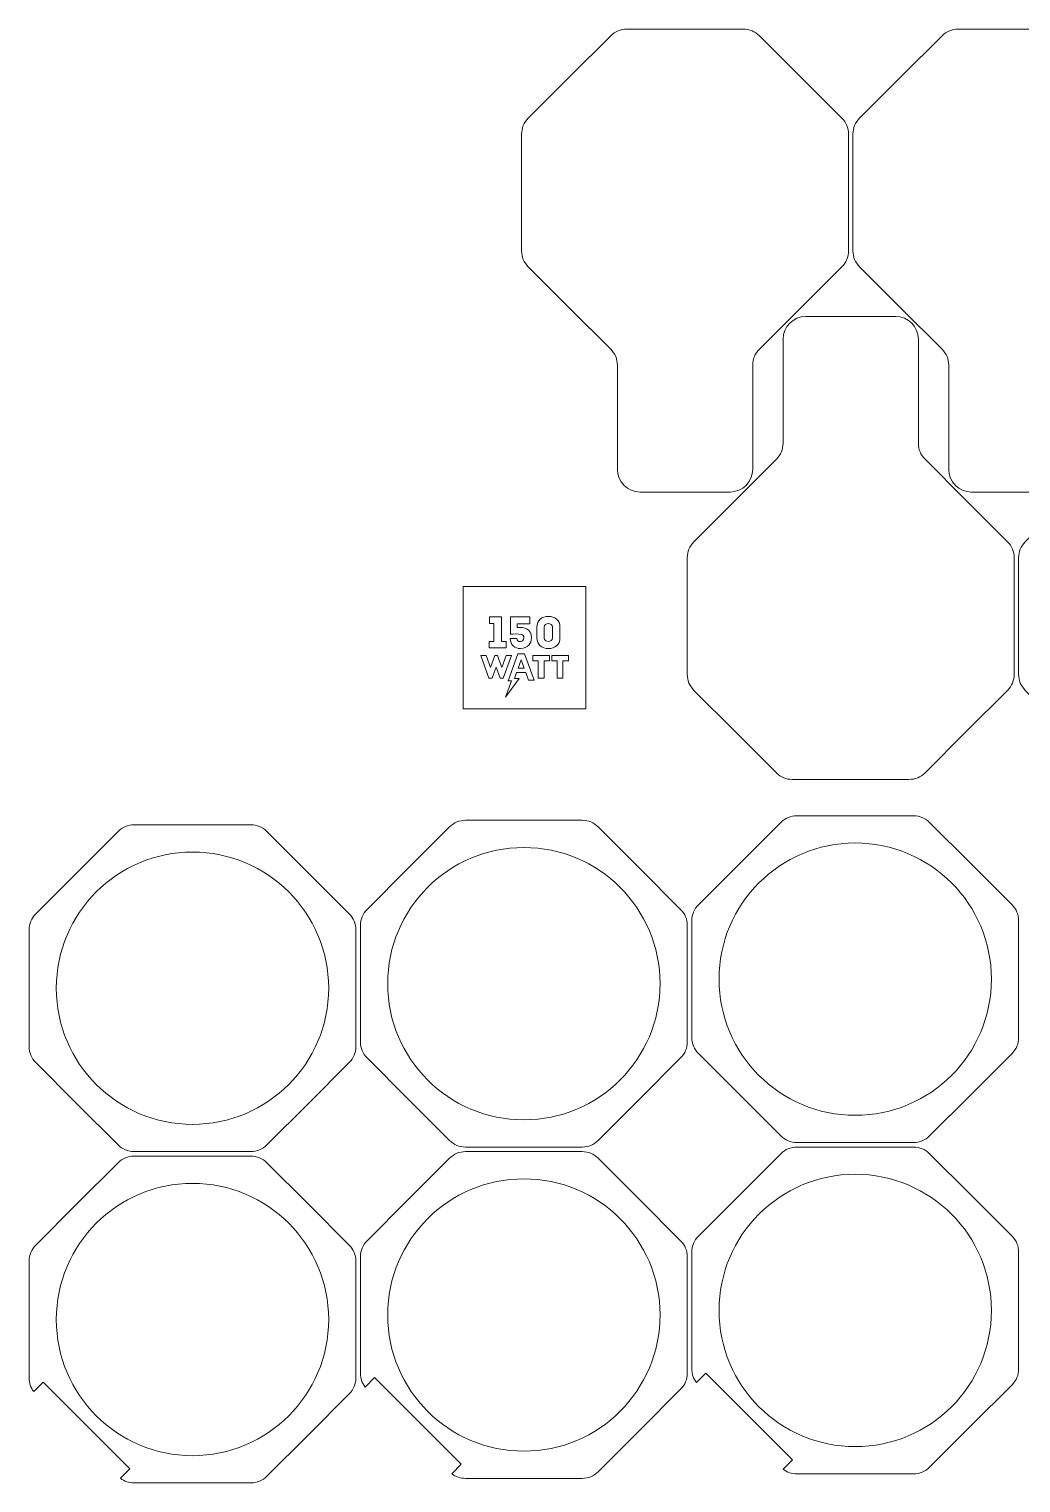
# Model space of a CAD drawing. Header units: centimetres. Extents: x -35.1 to 37.8, y 61.5 to 93.7.
# Drawn here: x -35.08 to -13.23, y 61.52 to 93.55 of the extents above; entities that cross this region are included whole.
import ezdxf

# ---------------------------------------------------------------- set-up
doc = ezdxf.new("R2010")
doc.units = ezdxf.units.CM
doc.header["$MEASUREMENT"] = 0
doc.layers.add('Layer 1', color=7, linetype='Continuous')

msp = doc.modelspace()

# ---------------------------------------------------------------- linework, layer by layer
at = {"layer": 'Layer 1', "lineweight": 9}
for points, knots in [([(-19.13649, 86.14646), (-19.13649, 86.14646), (-19.13649, 83.85357), (-19.13649, 83.85357), (-19.13649, 83.85357), (-19.13649, 83.57818), (-19.3611, 83.35357), (-19.63649, 83.35357), (-19.63649, 83.35357), (-19.63649, 83.35357), (-21.61883, 83.35357), (-21.61883, 83.35357), (-21.61883, 83.35357), (-21.89422, 83.35357), (-22.11883, 83.57818), (-22.11883, 83.85357), (-22.11883, 83.85357), (-22.11883, 83.85357), (-22.11883, 86.14646), (-22.11883, 86.14646), (-22.11883, 86.14646), (-22.11883, 86.28416), (-22.16791, 86.40265), (-22.26527, 86.50002), (-22.26527, 86.50002), (-22.26527, 86.50002), (-23.17324, 87.40799), (-23.17324, 87.40799), (-23.17324, 87.40799), (-23.17324, 87.40799), (-24.08121, 88.31595), (-24.08121, 88.31595), (-24.08121, 88.31595), (-24.17858, 88.41332), (-24.22766, 88.53181), (-24.22766, 88.66951), (-24.22766, 88.66951), (-24.22766, 88.66951), (-24.22766, 89.95357), (-24.22766, 89.95357), (-24.22766, 89.95357), (-24.22766, 89.95357), (-24.22766, 91.23763), (-24.22766, 91.23763), (-24.22766, 91.23763), (-24.22766, 91.37533), (-24.17858, 91.49382), (-24.08121, 91.59119), (-24.08121, 91.59119), (-24.08121, 91.59119), (-23.17324, 92.49915), (-23.17324, 92.49915), (-23.17324, 92.49915), (-23.17324, 92.49915), (-22.26528, 93.40712), (-22.26528, 93.40712), (-22.26528, 93.40712), (-22.16791, 93.50449), (-22.04942, 93.55357), (-21.91172, 93.55357), (-21.91172, 93.55357), (-21.91172, 93.55357), (-20.62766, 93.55357), (-20.62766, 93.55357), (-20.62766, 93.55357), (-20.62766, 93.55357), (-19.3436, 93.55357), (-19.3436, 93.55357), (-19.3436, 93.55357), (-19.2059, 93.55357), (-19.08741, 93.50449), (-18.99004, 93.40712), (-18.99004, 93.40712), (-18.99004, 93.40712), (-18.08208, 92.49915), (-18.08208, 92.49915), (-18.08208, 92.49915), (-18.08208, 92.49915), (-17.17411, 91.59119), (-17.17411, 91.59119), (-17.17411, 91.59119), (-17.07674, 91.49382), (-17.02766, 91.37533), (-17.02766, 91.23763), (-17.02766, 91.23763), (-17.02766, 91.23763), (-17.02766, 89.95357), (-17.02766, 89.95357), (-17.02766, 89.95357), (-17.02766, 89.95357), (-17.02766, 88.66951), (-17.02766, 88.66951), (-17.02766, 88.66951), (-17.02766, 88.53181), (-17.07674, 88.41332), (-17.17411, 88.31595), (-17.17411, 88.31595), (-17.17411, 88.31595), (-18.08208, 87.40799), (-18.08208, 87.40799), (-18.08208, 87.40799), (-18.08208, 87.40799), (-18.99005, 86.50002), (-18.99005, 86.50002), (-18.99005, 86.50002), (-19.08742, 86.40265), (-19.13649, 86.28416), (-19.13649, 86.14646)], [0, 0, 0, 0, 0.03571429, 0.03571429, 0.03571429, 0.03571429, 0.07142857, 0.07142857, 0.07142857, 0.07142857, 0.10714286, 0.10714286, 0.10714286, 0.10714286, 0.14285714, 0.14285714, 0.14285714, 0.14285714, 0.17857143, 0.17857143, 0.17857143, 0.17857143, 0.21428571, 0.21428571, 0.21428571, 0.21428571, 0.25, 0.25, 0.25, 0.25, 0.28571429, 0.28571429, 0.28571429, 0.28571429, 0.32142857, 0.32142857, 0.32142857, 0.32142857, 0.35714286, 0.35714286, 0.35714286, 0.35714286, 0.39285714, 0.39285714, 0.39285714, 0.39285714, 0.42857143, 0.42857143, 0.42857143, 0.42857143, 0.46428571, 0.46428571, 0.46428571, 0.46428571, 0.5, 0.5, 0.5, 0.5, 0.53571429, 0.53571429, 0.53571429, 0.53571429, 0.57142857, 0.57142857, 0.57142857, 0.57142857, 0.60714286, 0.60714286, 0.60714286, 0.60714286, 0.64285714, 0.64285714, 0.64285714, 0.64285714, 0.67857143, 0.67857143, 0.67857143, 0.67857143, 0.71428571, 0.71428571, 0.71428571, 0.71428571, 0.75, 0.75, 0.75, 0.75, 0.78571429, 0.78571429, 0.78571429, 0.78571429, 0.82142857, 0.82142857, 0.82142857, 0.82142857, 0.85714286, 0.85714286, 0.85714286, 0.85714286, 0.89285714, 0.89285714, 0.89285714, 0.89285714, 0.92857143, 0.92857143, 0.92857143, 0.92857143, 1, 1, 1, 1]), ([(-11.83649, 86.14646), (-11.83649, 86.14646), (-11.83649, 83.85357), (-11.83649, 83.85357), (-11.83649, 83.85357), (-11.83649, 83.57818), (-12.0611, 83.35357), (-12.33649, 83.35357), (-12.33649, 83.35357), (-12.33649, 83.35357), (-14.31883, 83.35357), (-14.31883, 83.35357), (-14.31883, 83.35357), (-14.59422, 83.35357), (-14.81883, 83.57818), (-14.81883, 83.85357), (-14.81883, 83.85357), (-14.81883, 83.85357), (-14.81883, 86.14646), (-14.81883, 86.14646), (-14.81883, 86.14646), (-14.81883, 86.28416), (-14.86791, 86.40265), (-14.96527, 86.50002), (-14.96527, 86.50002), (-14.96527, 86.50002), (-15.87324, 87.40799), (-15.87324, 87.40799), (-15.87324, 87.40799), (-15.87324, 87.40799), (-16.78121, 88.31595), (-16.78121, 88.31595), (-16.78121, 88.31595), (-16.87858, 88.41332), (-16.92766, 88.53181), (-16.92766, 88.66951), (-16.92766, 88.66951), (-16.92766, 88.66951), (-16.92766, 89.95357), (-16.92766, 89.95357), (-16.92766, 89.95357), (-16.92766, 89.95357), (-16.92766, 91.23763), (-16.92766, 91.23763), (-16.92766, 91.23763), (-16.92766, 91.37533), (-16.87858, 91.49382), (-16.78121, 91.59119), (-16.78121, 91.59119), (-16.78121, 91.59119), (-15.87324, 92.49915), (-15.87324, 92.49915), (-15.87324, 92.49915), (-15.87324, 92.49915), (-14.96528, 93.40712), (-14.96528, 93.40712), (-14.96528, 93.40712), (-14.86791, 93.50449), (-14.74942, 93.55357), (-14.61172, 93.55357), (-14.61172, 93.55357), (-14.61172, 93.55357), (-13.32766, 93.55357), (-13.32766, 93.55357), (-13.32766, 93.55357), (-13.32766, 93.55357), (-12.0436, 93.55357), (-12.0436, 93.55357), (-12.0436, 93.55357), (-11.9059, 93.55357), (-11.78741, 93.50449), (-11.69004, 93.40712), (-11.69004, 93.40712), (-11.69004, 93.40712), (-10.78208, 92.49915), (-10.78208, 92.49915), (-10.78208, 92.49915), (-10.78208, 92.49915), (-9.87411, 91.59119), (-9.87411, 91.59119), (-9.87411, 91.59119), (-9.77674, 91.49382), (-9.72766, 91.37533), (-9.72766, 91.23763), (-9.72766, 91.23763), (-9.72766, 91.23763), (-9.72766, 89.95357), (-9.72766, 89.95357), (-9.72766, 89.95357), (-9.72766, 89.95357), (-9.72766, 88.66951), (-9.72766, 88.66951), (-9.72766, 88.66951), (-9.72766, 88.53181), (-9.77674, 88.41332), (-9.87411, 88.31595), (-9.87411, 88.31595), (-9.87411, 88.31595), (-10.78208, 87.40799), (-10.78208, 87.40799), (-10.78208, 87.40799), (-10.78208, 87.40799), (-11.69005, 86.50002), (-11.69005, 86.50002), (-11.69005, 86.50002), (-11.78742, 86.40265), (-11.83649, 86.28416), (-11.83649, 86.14646)], [0, 0, 0, 0, 0.03571429, 0.03571429, 0.03571429, 0.03571429, 0.07142857, 0.07142857, 0.07142857, 0.07142857, 0.10714286, 0.10714286, 0.10714286, 0.10714286, 0.14285714, 0.14285714, 0.14285714, 0.14285714, 0.17857143, 0.17857143, 0.17857143, 0.17857143, 0.21428571, 0.21428571, 0.21428571, 0.21428571, 0.25, 0.25, 0.25, 0.25, 0.28571429, 0.28571429, 0.28571429, 0.28571429, 0.32142857, 0.32142857, 0.32142857, 0.32142857, 0.35714286, 0.35714286, 0.35714286, 0.35714286, 0.39285714, 0.39285714, 0.39285714, 0.39285714, 0.42857143, 0.42857143, 0.42857143, 0.42857143, 0.46428571, 0.46428571, 0.46428571, 0.46428571, 0.5, 0.5, 0.5, 0.5, 0.53571429, 0.53571429, 0.53571429, 0.53571429, 0.57142857, 0.57142857, 0.57142857, 0.57142857, 0.60714286, 0.60714286, 0.60714286, 0.60714286, 0.64285714, 0.64285714, 0.64285714, 0.64285714, 0.67857143, 0.67857143, 0.67857143, 0.67857143, 0.71428571, 0.71428571, 0.71428571, 0.71428571, 0.75, 0.75, 0.75, 0.75, 0.78571429, 0.78571429, 0.78571429, 0.78571429, 0.82142857, 0.82142857, 0.82142857, 0.82142857, 0.85714286, 0.85714286, 0.85714286, 0.85714286, 0.89285714, 0.89285714, 0.89285714, 0.89285714, 0.92857143, 0.92857143, 0.92857143, 0.92857143, 1, 1, 1, 1]), ([(-18.46928, 84.42812), (-18.46928, 84.42812), (-18.46928, 86.72101), (-18.46928, 86.72101), (-18.46928, 86.72101), (-18.46928, 86.9964), (-18.24467, 87.22101), (-17.96928, 87.22101), (-17.96928, 87.22101), (-17.96928, 87.22101), (-15.98694, 87.22101), (-15.98694, 87.22101), (-15.98694, 87.22101), (-15.71155, 87.22101), (-15.48694, 86.9964), (-15.48694, 86.72101), (-15.48694, 86.72101), (-15.48694, 86.72101), (-15.48694, 84.42812), (-15.48694, 84.42812), (-15.48694, 84.42812), (-15.48694, 84.29042), (-15.43786, 84.17193), (-15.3405, 84.07456), (-15.3405, 84.07456), (-15.3405, 84.07456), (-14.43253, 83.16659), (-14.43253, 83.16659), (-14.43253, 83.16659), (-14.43253, 83.16659), (-13.52456, 82.25863), (-13.52456, 82.25863), (-13.52456, 82.25863), (-13.42719, 82.16126), (-13.37811, 82.04277), (-13.37811, 81.90507), (-13.37811, 81.90507), (-13.37811, 81.90507), (-13.37811, 80.62101), (-13.37811, 80.62101), (-13.37811, 80.62101), (-13.37811, 80.62101), (-13.37811, 79.33695), (-13.37811, 79.33695), (-13.37811, 79.33695), (-13.37811, 79.19925), (-13.42719, 79.08076), (-13.52456, 78.98339), (-13.52456, 78.98339), (-13.52456, 78.98339), (-14.43253, 78.07543), (-14.43253, 78.07543), (-14.43253, 78.07543), (-14.43253, 78.07543), (-15.34049, 77.16746), (-15.34049, 77.16746), (-15.34049, 77.16746), (-15.43786, 77.07009), (-15.55635, 77.02101), (-15.69405, 77.02101), (-15.69405, 77.02101), (-15.69405, 77.02101), (-16.97811, 77.02101), (-16.97811, 77.02101), (-16.97811, 77.02101), (-16.97811, 77.02101), (-18.26217, 77.02101), (-18.26217, 77.02101), (-18.26217, 77.02101), (-18.39987, 77.02101), (-18.51836, 77.07009), (-18.61573, 77.16746), (-18.61573, 77.16746), (-18.61573, 77.16746), (-19.52369, 78.07543), (-19.52369, 78.07543), (-19.52369, 78.07543), (-19.52369, 78.07543), (-20.43166, 78.98339), (-20.43166, 78.98339), (-20.43166, 78.98339), (-20.52903, 79.08076), (-20.57811, 79.19925), (-20.57811, 79.33695), (-20.57811, 79.33695), (-20.57811, 79.33695), (-20.57811, 80.62101), (-20.57811, 80.62101), (-20.57811, 80.62101), (-20.57811, 80.62101), (-20.57811, 81.90507), (-20.57811, 81.90507), (-20.57811, 81.90507), (-20.57811, 82.04277), (-20.52903, 82.16126), (-20.43166, 82.25863), (-20.43166, 82.25863), (-20.43166, 82.25863), (-19.52369, 83.16659), (-19.52369, 83.16659), (-19.52369, 83.16659), (-19.52369, 83.16659), (-18.61572, 84.07456), (-18.61572, 84.07456), (-18.61572, 84.07456), (-18.51835, 84.17193), (-18.46928, 84.29042), (-18.46928, 84.42812)], [0, 0, 0, 0, 0.03571429, 0.03571429, 0.03571429, 0.03571429, 0.07142857, 0.07142857, 0.07142857, 0.07142857, 0.10714286, 0.10714286, 0.10714286, 0.10714286, 0.14285714, 0.14285714, 0.14285714, 0.14285714, 0.17857143, 0.17857143, 0.17857143, 0.17857143, 0.21428571, 0.21428571, 0.21428571, 0.21428571, 0.25, 0.25, 0.25, 0.25, 0.28571429, 0.28571429, 0.28571429, 0.28571429, 0.32142857, 0.32142857, 0.32142857, 0.32142857, 0.35714286, 0.35714286, 0.35714286, 0.35714286, 0.39285714, 0.39285714, 0.39285714, 0.39285714, 0.42857143, 0.42857143, 0.42857143, 0.42857143, 0.46428571, 0.46428571, 0.46428571, 0.46428571, 0.5, 0.5, 0.5, 0.5, 0.53571429, 0.53571429, 0.53571429, 0.53571429, 0.57142857, 0.57142857, 0.57142857, 0.57142857, 0.60714286, 0.60714286, 0.60714286, 0.60714286, 0.64285714, 0.64285714, 0.64285714, 0.64285714, 0.67857143, 0.67857143, 0.67857143, 0.67857143, 0.71428571, 0.71428571, 0.71428571, 0.71428571, 0.75, 0.75, 0.75, 0.75, 0.78571429, 0.78571429, 0.78571429, 0.78571429, 0.82142857, 0.82142857, 0.82142857, 0.82142857, 0.85714286, 0.85714286, 0.85714286, 0.85714286, 0.89285714, 0.89285714, 0.89285714, 0.89285714, 0.92857143, 0.92857143, 0.92857143, 0.92857143, 1, 1, 1, 1]), ([(-11.16928, 84.42812), (-11.16928, 84.42812), (-11.16928, 86.72101), (-11.16928, 86.72101), (-11.16928, 86.72101), (-11.16928, 86.9964), (-10.94467, 87.22101), (-10.66928, 87.22101), (-10.66928, 87.22101), (-10.66928, 87.22101), (-8.68694, 87.22101), (-8.68694, 87.22101), (-8.68694, 87.22101), (-8.41155, 87.22101), (-8.18694, 86.9964), (-8.18694, 86.72101), (-8.18694, 86.72101), (-8.18694, 86.72101), (-8.18694, 84.42812), (-8.18694, 84.42812), (-8.18694, 84.42812), (-8.18694, 84.29042), (-8.13786, 84.17193), (-8.0405, 84.07456), (-8.0405, 84.07456), (-8.0405, 84.07456), (-7.13253, 83.16659), (-7.13253, 83.16659), (-7.13253, 83.16659), (-7.13253, 83.16659), (-6.22456, 82.25863), (-6.22456, 82.25863), (-6.22456, 82.25863), (-6.12719, 82.16126), (-6.07811, 82.04277), (-6.07811, 81.90507), (-6.07811, 81.90507), (-6.07811, 81.90507), (-6.07811, 80.62101), (-6.07811, 80.62101), (-6.07811, 80.62101), (-6.07811, 80.62101), (-6.07811, 79.33695), (-6.07811, 79.33695), (-6.07811, 79.33695), (-6.07811, 79.19925), (-6.12719, 79.08076), (-6.22456, 78.98339), (-6.22456, 78.98339), (-6.22456, 78.98339), (-7.13253, 78.07543), (-7.13253, 78.07543), (-7.13253, 78.07543), (-7.13253, 78.07543), (-8.04049, 77.16746), (-8.04049, 77.16746), (-8.04049, 77.16746), (-8.13786, 77.07009), (-8.25635, 77.02101), (-8.39405, 77.02101), (-8.39405, 77.02101), (-8.39405, 77.02101), (-9.67811, 77.02101), (-9.67811, 77.02101), (-9.67811, 77.02101), (-9.67811, 77.02101), (-10.96217, 77.02101), (-10.96217, 77.02101), (-10.96217, 77.02101), (-11.09987, 77.02101), (-11.21836, 77.07009), (-11.31573, 77.16746), (-11.31573, 77.16746), (-11.31573, 77.16746), (-12.22369, 78.07543), (-12.22369, 78.07543), (-12.22369, 78.07543), (-12.22369, 78.07543), (-13.13166, 78.98339), (-13.13166, 78.98339), (-13.13166, 78.98339), (-13.22903, 79.08076), (-13.27811, 79.19925), (-13.27811, 79.33695), (-13.27811, 79.33695), (-13.27811, 79.33695), (-13.27811, 80.62101), (-13.27811, 80.62101), (-13.27811, 80.62101), (-13.27811, 80.62101), (-13.27811, 81.90507), (-13.27811, 81.90507), (-13.27811, 81.90507), (-13.27811, 82.04277), (-13.22903, 82.16126), (-13.13166, 82.25863), (-13.13166, 82.25863), (-13.13166, 82.25863), (-12.22369, 83.16659), (-12.22369, 83.16659), (-12.22369, 83.16659), (-12.22369, 83.16659), (-11.31572, 84.07456), (-11.31572, 84.07456), (-11.31572, 84.07456), (-11.21835, 84.17193), (-11.16928, 84.29042), (-11.16928, 84.42812)], [0, 0, 0, 0, 0.03571429, 0.03571429, 0.03571429, 0.03571429, 0.07142857, 0.07142857, 0.07142857, 0.07142857, 0.10714286, 0.10714286, 0.10714286, 0.10714286, 0.14285714, 0.14285714, 0.14285714, 0.14285714, 0.17857143, 0.17857143, 0.17857143, 0.17857143, 0.21428571, 0.21428571, 0.21428571, 0.21428571, 0.25, 0.25, 0.25, 0.25, 0.28571429, 0.28571429, 0.28571429, 0.28571429, 0.32142857, 0.32142857, 0.32142857, 0.32142857, 0.35714286, 0.35714286, 0.35714286, 0.35714286, 0.39285714, 0.39285714, 0.39285714, 0.39285714, 0.42857143, 0.42857143, 0.42857143, 0.42857143, 0.46428571, 0.46428571, 0.46428571, 0.46428571, 0.5, 0.5, 0.5, 0.5, 0.53571429, 0.53571429, 0.53571429, 0.53571429, 0.57142857, 0.57142857, 0.57142857, 0.57142857, 0.60714286, 0.60714286, 0.60714286, 0.60714286, 0.64285714, 0.64285714, 0.64285714, 0.64285714, 0.67857143, 0.67857143, 0.67857143, 0.67857143, 0.71428571, 0.71428571, 0.71428571, 0.71428571, 0.75, 0.75, 0.75, 0.75, 0.78571429, 0.78571429, 0.78571429, 0.78571429, 0.82142857, 0.82142857, 0.82142857, 0.82142857, 0.85714286, 0.85714286, 0.85714286, 0.85714286, 0.89285714, 0.89285714, 0.89285714, 0.89285714, 0.92857143, 0.92857143, 0.92857143, 0.92857143, 1, 1, 1, 1]), ([(-25.51177, 81.27478), (-25.51177, 81.27478), (-22.81177, 81.27478), (-22.81177, 81.27478), (-22.81177, 81.27478), (-22.81177, 81.27478), (-22.81177, 78.57478), (-22.81177, 78.57478), (-22.81177, 78.57478), (-22.81177, 78.57478), (-25.51177, 78.57478), (-25.51177, 78.57478), (-25.51177, 78.57478), (-25.51177, 78.57478), (-25.51177, 81.27478), (-25.51177, 81.27478)], [0, 0, 0, 0, 0.2, 0.2, 0.2, 0.2, 0.4, 0.4, 0.4, 0.4, 0.6, 0.6, 0.6, 0.6, 1, 1, 1, 1]), ([(-28.93253, 69.87543), (-28.93253, 69.87543), (-29.84049, 68.96746), (-29.84049, 68.96746), (-29.84049, 68.96746), (-29.93786, 68.87009), (-30.05635, 68.82101), (-30.19405, 68.82101), (-30.19405, 68.82101), (-30.19405, 68.82101), (-31.47811, 68.82101), (-31.47811, 68.82101), (-31.47811, 68.82101), (-31.47811, 68.82101), (-32.76217, 68.82101), (-32.76217, 68.82101), (-32.76217, 68.82101), (-32.89987, 68.82101), (-33.01836, 68.87009), (-33.11573, 68.96746), (-33.11573, 68.96746), (-33.11573, 68.96746), (-34.02369, 69.87543), (-34.02369, 69.87543), (-34.02369, 69.87543), (-34.02369, 69.87543), (-34.93166, 70.78339), (-34.93166, 70.78339), (-34.93166, 70.78339), (-35.02903, 70.88076), (-35.07811, 70.99925), (-35.07811, 71.13695), (-35.07811, 71.13695), (-35.07811, 71.13695), (-35.07811, 72.42101), (-35.07811, 72.42101), (-35.07811, 72.42101), (-35.07811, 72.42101), (-35.07811, 73.70507), (-35.07811, 73.70507), (-35.07811, 73.70507), (-35.07811, 73.84277), (-35.02903, 73.96126), (-34.93166, 74.05863), (-34.93166, 74.05863), (-34.93166, 74.05863), (-34.02369, 74.96659), (-34.02369, 74.96659), (-34.02369, 74.96659), (-34.02369, 74.96659), (-33.11573, 75.87456), (-33.11573, 75.87456), (-33.11573, 75.87456), (-33.01836, 75.97193), (-32.89987, 76.02101), (-32.76217, 76.02101), (-32.76217, 76.02101), (-32.76217, 76.02101), (-31.47811, 76.02101), (-31.47811, 76.02101), (-31.47811, 76.02101), (-31.47811, 76.02101), (-30.19405, 76.02101), (-30.19405, 76.02101), (-30.19405, 76.02101), (-30.05635, 76.02101), (-29.93786, 75.97193), (-29.84049, 75.87456), (-29.84049, 75.87456), (-29.84049, 75.87456), (-28.93253, 74.96659), (-28.93253, 74.96659), (-28.93253, 74.96659), (-28.93253, 74.96659), (-28.02456, 74.05863), (-28.02456, 74.05863), (-28.02456, 74.05863), (-27.92719, 73.96126), (-27.87811, 73.84277), (-27.87811, 73.70507), (-27.87811, 73.70507), (-27.87811, 73.70507), (-27.87811, 72.42101), (-27.87811, 72.42101), (-27.87811, 72.42101), (-27.87811, 72.42101), (-27.87811, 71.13695), (-27.87811, 71.13695), (-27.87811, 71.13695), (-27.87811, 70.99925), (-27.92719, 70.88076), (-28.02456, 70.78339), (-28.02456, 70.78339), (-28.02456, 70.78339), (-28.93253, 69.87543), (-28.93253, 69.87543)], [0, 0, 0, 0, 0.04, 0.04, 0.04, 0.04, 0.08, 0.08, 0.08, 0.08, 0.12, 0.12, 0.12, 0.12, 0.16, 0.16, 0.16, 0.16, 0.2, 0.2, 0.2, 0.2, 0.24, 0.24, 0.24, 0.24, 0.28, 0.28, 0.28, 0.28, 0.32, 0.32, 0.32, 0.32, 0.36, 0.36, 0.36, 0.36, 0.4, 0.4, 0.4, 0.4, 0.44, 0.44, 0.44, 0.44, 0.48, 0.48, 0.48, 0.48, 0.52, 0.52, 0.52, 0.52, 0.56, 0.56, 0.56, 0.56, 0.6, 0.6, 0.6, 0.6, 0.64, 0.64, 0.64, 0.64, 0.68, 0.68, 0.68, 0.68, 0.72, 0.72, 0.72, 0.72, 0.76, 0.76, 0.76, 0.76, 0.8, 0.8, 0.8, 0.8, 0.84, 0.84, 0.84, 0.84, 0.88, 0.88, 0.88, 0.88, 0.92, 0.92, 0.92, 0.92, 1, 1, 1, 1]), ([(-21.63253, 69.97543), (-21.63253, 69.97543), (-22.54049, 69.06746), (-22.54049, 69.06746), (-22.54049, 69.06746), (-22.63786, 68.97009), (-22.75635, 68.92101), (-22.89405, 68.92101), (-22.89405, 68.92101), (-22.89405, 68.92101), (-24.17811, 68.92101), (-24.17811, 68.92101), (-24.17811, 68.92101), (-24.17811, 68.92101), (-25.46217, 68.92101), (-25.46217, 68.92101), (-25.46217, 68.92101), (-25.59987, 68.92101), (-25.71836, 68.97009), (-25.81573, 69.06746), (-25.81573, 69.06746), (-25.81573, 69.06746), (-26.72369, 69.97543), (-26.72369, 69.97543), (-26.72369, 69.97543), (-26.72369, 69.97543), (-27.63166, 70.88339), (-27.63166, 70.88339), (-27.63166, 70.88339), (-27.72903, 70.98076), (-27.77811, 71.09925), (-27.77811, 71.23695), (-27.77811, 71.23695), (-27.77811, 71.23695), (-27.77811, 72.52101), (-27.77811, 72.52101), (-27.77811, 72.52101), (-27.77811, 72.52101), (-27.77811, 73.80507), (-27.77811, 73.80507), (-27.77811, 73.80507), (-27.77811, 73.94277), (-27.72903, 74.06126), (-27.63166, 74.15863), (-27.63166, 74.15863), (-27.63166, 74.15863), (-26.72369, 75.06659), (-26.72369, 75.06659), (-26.72369, 75.06659), (-26.72369, 75.06659), (-25.81573, 75.97456), (-25.81573, 75.97456), (-25.81573, 75.97456), (-25.71836, 76.07193), (-25.59987, 76.12101), (-25.46217, 76.12101), (-25.46217, 76.12101), (-25.46217, 76.12101), (-24.17811, 76.12101), (-24.17811, 76.12101), (-24.17811, 76.12101), (-24.17811, 76.12101), (-22.89405, 76.12101), (-22.89405, 76.12101), (-22.89405, 76.12101), (-22.75635, 76.12101), (-22.63786, 76.07193), (-22.54049, 75.97456), (-22.54049, 75.97456), (-22.54049, 75.97456), (-21.63253, 75.06659), (-21.63253, 75.06659), (-21.63253, 75.06659), (-21.63253, 75.06659), (-20.72456, 74.15863), (-20.72456, 74.15863), (-20.72456, 74.15863), (-20.62719, 74.06126), (-20.57811, 73.94277), (-20.57811, 73.80507), (-20.57811, 73.80507), (-20.57811, 73.80507), (-20.57811, 72.52101), (-20.57811, 72.52101), (-20.57811, 72.52101), (-20.57811, 72.52101), (-20.57811, 71.23695), (-20.57811, 71.23695), (-20.57811, 71.23695), (-20.57811, 71.09925), (-20.62719, 70.98076), (-20.72456, 70.88339), (-20.72456, 70.88339), (-20.72456, 70.88339), (-21.63253, 69.97543), (-21.63253, 69.97543)], [0, 0, 0, 0, 0.04, 0.04, 0.04, 0.04, 0.08, 0.08, 0.08, 0.08, 0.12, 0.12, 0.12, 0.12, 0.16, 0.16, 0.16, 0.16, 0.2, 0.2, 0.2, 0.2, 0.24, 0.24, 0.24, 0.24, 0.28, 0.28, 0.28, 0.28, 0.32, 0.32, 0.32, 0.32, 0.36, 0.36, 0.36, 0.36, 0.4, 0.4, 0.4, 0.4, 0.44, 0.44, 0.44, 0.44, 0.48, 0.48, 0.48, 0.48, 0.52, 0.52, 0.52, 0.52, 0.56, 0.56, 0.56, 0.56, 0.6, 0.6, 0.6, 0.6, 0.64, 0.64, 0.64, 0.64, 0.68, 0.68, 0.68, 0.68, 0.72, 0.72, 0.72, 0.72, 0.76, 0.76, 0.76, 0.76, 0.8, 0.8, 0.8, 0.8, 0.84, 0.84, 0.84, 0.84, 0.88, 0.88, 0.88, 0.88, 0.92, 0.92, 0.92, 0.92, 1, 1, 1, 1]), ([(-14.33253, 70.07543), (-14.33253, 70.07543), (-15.24049, 69.16746), (-15.24049, 69.16746), (-15.24049, 69.16746), (-15.33786, 69.07009), (-15.45635, 69.02101), (-15.59405, 69.02101), (-15.59405, 69.02101), (-15.59405, 69.02101), (-16.87811, 69.02101), (-16.87811, 69.02101), (-16.87811, 69.02101), (-16.87811, 69.02101), (-18.16217, 69.02101), (-18.16217, 69.02101), (-18.16217, 69.02101), (-18.29987, 69.02101), (-18.41836, 69.07009), (-18.51573, 69.16746), (-18.51573, 69.16746), (-18.51573, 69.16746), (-19.42369, 70.07543), (-19.42369, 70.07543), (-19.42369, 70.07543), (-19.42369, 70.07543), (-20.33166, 70.98339), (-20.33166, 70.98339), (-20.33166, 70.98339), (-20.42903, 71.08076), (-20.47811, 71.19925), (-20.47811, 71.33695), (-20.47811, 71.33695), (-20.47811, 71.33695), (-20.47811, 72.62101), (-20.47811, 72.62101), (-20.47811, 72.62101), (-20.47811, 72.62101), (-20.47811, 73.90507), (-20.47811, 73.90507), (-20.47811, 73.90507), (-20.47811, 74.04277), (-20.42903, 74.16126), (-20.33166, 74.25863), (-20.33166, 74.25863), (-20.33166, 74.25863), (-19.42369, 75.16659), (-19.42369, 75.16659), (-19.42369, 75.16659), (-19.42369, 75.16659), (-18.51573, 76.07456), (-18.51573, 76.07456), (-18.51573, 76.07456), (-18.41836, 76.17193), (-18.29987, 76.22101), (-18.16217, 76.22101), (-18.16217, 76.22101), (-18.16217, 76.22101), (-16.87811, 76.22101), (-16.87811, 76.22101), (-16.87811, 76.22101), (-16.87811, 76.22101), (-15.59405, 76.22101), (-15.59405, 76.22101), (-15.59405, 76.22101), (-15.45635, 76.22101), (-15.33786, 76.17193), (-15.24049, 76.07456), (-15.24049, 76.07456), (-15.24049, 76.07456), (-14.33253, 75.16659), (-14.33253, 75.16659), (-14.33253, 75.16659), (-14.33253, 75.16659), (-13.42456, 74.25863), (-13.42456, 74.25863), (-13.42456, 74.25863), (-13.32719, 74.16126), (-13.27811, 74.04277), (-13.27811, 73.90507), (-13.27811, 73.90507), (-13.27811, 73.90507), (-13.27811, 72.62101), (-13.27811, 72.62101), (-13.27811, 72.62101), (-13.27811, 72.62101), (-13.27811, 71.33695), (-13.27811, 71.33695), (-13.27811, 71.33695), (-13.27811, 71.19925), (-13.32719, 71.08076), (-13.42456, 70.98339), (-13.42456, 70.98339), (-13.42456, 70.98339), (-14.33253, 70.07543), (-14.33253, 70.07543)], [0, 0, 0, 0, 0.04, 0.04, 0.04, 0.04, 0.08, 0.08, 0.08, 0.08, 0.12, 0.12, 0.12, 0.12, 0.16, 0.16, 0.16, 0.16, 0.2, 0.2, 0.2, 0.2, 0.24, 0.24, 0.24, 0.24, 0.28, 0.28, 0.28, 0.28, 0.32, 0.32, 0.32, 0.32, 0.36, 0.36, 0.36, 0.36, 0.4, 0.4, 0.4, 0.4, 0.44, 0.44, 0.44, 0.44, 0.48, 0.48, 0.48, 0.48, 0.52, 0.52, 0.52, 0.52, 0.56, 0.56, 0.56, 0.56, 0.6, 0.6, 0.6, 0.6, 0.64, 0.64, 0.64, 0.64, 0.68, 0.68, 0.68, 0.68, 0.72, 0.72, 0.72, 0.72, 0.76, 0.76, 0.76, 0.76, 0.8, 0.8, 0.8, 0.8, 0.84, 0.84, 0.84, 0.84, 0.88, 0.88, 0.88, 0.88, 0.92, 0.92, 0.92, 0.92, 1, 1, 1, 1]), ([(-16.87811, 75.62101), (-15.22125, 75.62101), (-13.87811, 74.27787), (-13.87811, 72.62101), (-13.87811, 72.62101), (-13.87811, 70.96415), (-15.22125, 69.62101), (-16.87811, 69.62101), (-16.87811, 69.62101), (-18.53497, 69.62101), (-19.87811, 70.96415), (-19.87811, 72.62101), (-19.87811, 72.62101), (-19.87811, 74.27787), (-18.53497, 75.62101), (-16.87811, 75.62101)], [0, 0, 0, 0, 0.2, 0.2, 0.2, 0.2, 0.4, 0.4, 0.4, 0.4, 0.6, 0.6, 0.6, 0.6, 1, 1, 1, 1]), ([(-31.47811, 75.42101), (-29.82125, 75.42101), (-28.47811, 74.07787), (-28.47811, 72.42101), (-28.47811, 72.42101), (-28.47811, 70.76415), (-29.82125, 69.42101), (-31.47811, 69.42101), (-31.47811, 69.42101), (-33.13497, 69.42101), (-34.47811, 70.76415), (-34.47811, 72.42101), (-34.47811, 72.42101), (-34.47811, 74.07787), (-33.13497, 75.42101), (-31.47811, 75.42101)], [0, 0, 0, 0, 0.2, 0.2, 0.2, 0.2, 0.4, 0.4, 0.4, 0.4, 0.6, 0.6, 0.6, 0.6, 1, 1, 1, 1]), ([(-24.17811, 75.52101), (-22.52125, 75.52101), (-21.17811, 74.17787), (-21.17811, 72.52101), (-21.17811, 72.52101), (-21.17811, 70.86415), (-22.52125, 69.52101), (-24.17811, 69.52101), (-24.17811, 69.52101), (-25.83497, 69.52101), (-27.17811, 70.86415), (-27.17811, 72.52101), (-27.17811, 72.52101), (-27.17811, 74.17787), (-25.83497, 75.52101), (-24.17811, 75.52101)], [0, 0, 0, 0, 0.2, 0.2, 0.2, 0.2, 0.4, 0.4, 0.4, 0.4, 0.6, 0.6, 0.6, 0.6, 1, 1, 1, 1]), ([(-14.33253, 62.77543), (-14.33253, 62.77543), (-15.24049, 61.86746), (-15.24049, 61.86746), (-15.24049, 61.86746), (-15.33786, 61.77009), (-15.45635, 61.72101), (-15.59405, 61.72101), (-15.59405, 61.72101), (-15.59405, 61.72101), (-16.87811, 61.72101), (-16.87811, 61.72101), (-16.87811, 61.72101), (-16.87811, 61.72101), (-18.16217, 61.72101), (-18.16217, 61.72101), (-18.16217, 61.72101), (-18.27737, 61.72101), (-18.37913, 61.75537), (-18.46632, 61.82361), (-18.46632, 61.82361), (-18.46632, 61.82361), (-18.25696, 62.03297), (-18.25696, 62.03297), (-18.25696, 62.03297), (-18.25696, 62.03297), (-20.16615, 63.94216), (-20.16615, 63.94216), (-20.16615, 63.94216), (-20.16615, 63.94216), (-20.37551, 63.7328), (-20.37551, 63.7328), (-20.37551, 63.7328), (-20.44375, 63.81999), (-20.47811, 63.92175), (-20.47811, 64.03695), (-20.47811, 64.03695), (-20.47811, 64.03695), (-20.47811, 65.32101), (-20.47811, 65.32101), (-20.47811, 65.32101), (-20.47811, 65.32101), (-20.47811, 66.60507), (-20.47811, 66.60507), (-20.47811, 66.60507), (-20.47811, 66.74277), (-20.42903, 66.86126), (-20.33166, 66.95863), (-20.33166, 66.95863), (-20.33166, 66.95863), (-19.42369, 67.86659), (-19.42369, 67.86659), (-19.42369, 67.86659), (-19.42369, 67.86659), (-18.51573, 68.77456), (-18.51573, 68.77456), (-18.51573, 68.77456), (-18.41836, 68.87193), (-18.29987, 68.92101), (-18.16217, 68.92101), (-18.16217, 68.92101), (-18.16217, 68.92101), (-16.87811, 68.92101), (-16.87811, 68.92101), (-16.87811, 68.92101), (-16.87811, 68.92101), (-15.59405, 68.92101), (-15.59405, 68.92101), (-15.59405, 68.92101), (-15.45635, 68.92101), (-15.33786, 68.87193), (-15.24049, 68.77456), (-15.24049, 68.77456), (-15.24049, 68.77456), (-14.33253, 67.86659), (-14.33253, 67.86659), (-14.33253, 67.86659), (-14.33253, 67.86659), (-13.42456, 66.95863), (-13.42456, 66.95863), (-13.42456, 66.95863), (-13.32719, 66.86126), (-13.27811, 66.74277), (-13.27811, 66.60507), (-13.27811, 66.60507), (-13.27811, 66.60507), (-13.27811, 65.32101), (-13.27811, 65.32101), (-13.27811, 65.32101), (-13.27811, 65.32101), (-13.27811, 64.03695), (-13.27811, 64.03695), (-13.27811, 64.03695), (-13.27811, 63.89925), (-13.32719, 63.78076), (-13.42456, 63.68339), (-13.42456, 63.68339), (-13.42456, 63.68339), (-14.33253, 62.77543), (-14.33253, 62.77543)], [0, 0, 0, 0, 0.03846154, 0.03846154, 0.03846154, 0.03846154, 0.07692308, 0.07692308, 0.07692308, 0.07692308, 0.11538462, 0.11538462, 0.11538462, 0.11538462, 0.15384615, 0.15384615, 0.15384615, 0.15384615, 0.19230769, 0.19230769, 0.19230769, 0.19230769, 0.23076923, 0.23076923, 0.23076923, 0.23076923, 0.26923077, 0.26923077, 0.26923077, 0.26923077, 0.30769231, 0.30769231, 0.30769231, 0.30769231, 0.34615385, 0.34615385, 0.34615385, 0.34615385, 0.38461538, 0.38461538, 0.38461538, 0.38461538, 0.42307692, 0.42307692, 0.42307692, 0.42307692, 0.46153846, 0.46153846, 0.46153846, 0.46153846, 0.5, 0.5, 0.5, 0.5, 0.53846154, 0.53846154, 0.53846154, 0.53846154, 0.57692308, 0.57692308, 0.57692308, 0.57692308, 0.61538462, 0.61538462, 0.61538462, 0.61538462, 0.65384615, 0.65384615, 0.65384615, 0.65384615, 0.69230769, 0.69230769, 0.69230769, 0.69230769, 0.73076923, 0.73076923, 0.73076923, 0.73076923, 0.76923077, 0.76923077, 0.76923077, 0.76923077, 0.80769231, 0.80769231, 0.80769231, 0.80769231, 0.84615385, 0.84615385, 0.84615385, 0.84615385, 0.88461538, 0.88461538, 0.88461538, 0.88461538, 0.92307692, 0.92307692, 0.92307692, 0.92307692, 1, 1, 1, 1]), ([(-28.93253, 62.57543), (-28.93253, 62.57543), (-29.84049, 61.66746), (-29.84049, 61.66746), (-29.84049, 61.66746), (-29.93786, 61.57009), (-30.05635, 61.52101), (-30.19405, 61.52101), (-30.19405, 61.52101), (-30.19405, 61.52101), (-31.47811, 61.52101), (-31.47811, 61.52101), (-31.47811, 61.52101), (-31.47811, 61.52101), (-32.76217, 61.52101), (-32.76217, 61.52101), (-32.76217, 61.52101), (-32.87737, 61.52101), (-32.97913, 61.55537), (-33.06632, 61.62361), (-33.06632, 61.62361), (-33.06632, 61.62361), (-32.85696, 61.83297), (-32.85696, 61.83297), (-32.85696, 61.83297), (-32.85696, 61.83297), (-34.76615, 63.74216), (-34.76615, 63.74216), (-34.76615, 63.74216), (-34.76615, 63.74216), (-34.97551, 63.5328), (-34.97551, 63.5328), (-34.97551, 63.5328), (-35.04375, 63.61999), (-35.07811, 63.72175), (-35.07811, 63.83695), (-35.07811, 63.83695), (-35.07811, 63.83695), (-35.07811, 65.12101), (-35.07811, 65.12101), (-35.07811, 65.12101), (-35.07811, 65.12101), (-35.07811, 66.40507), (-35.07811, 66.40507), (-35.07811, 66.40507), (-35.07811, 66.54277), (-35.02903, 66.66126), (-34.93166, 66.75863), (-34.93166, 66.75863), (-34.93166, 66.75863), (-34.02369, 67.66659), (-34.02369, 67.66659), (-34.02369, 67.66659), (-34.02369, 67.66659), (-33.11573, 68.57456), (-33.11573, 68.57456), (-33.11573, 68.57456), (-33.01836, 68.67193), (-32.89987, 68.72101), (-32.76217, 68.72101), (-32.76217, 68.72101), (-32.76217, 68.72101), (-31.47811, 68.72101), (-31.47811, 68.72101), (-31.47811, 68.72101), (-31.47811, 68.72101), (-30.19405, 68.72101), (-30.19405, 68.72101), (-30.19405, 68.72101), (-30.05635, 68.72101), (-29.93786, 68.67193), (-29.84049, 68.57456), (-29.84049, 68.57456), (-29.84049, 68.57456), (-28.93253, 67.66659), (-28.93253, 67.66659), (-28.93253, 67.66659), (-28.93253, 67.66659), (-28.02456, 66.75863), (-28.02456, 66.75863), (-28.02456, 66.75863), (-27.92719, 66.66126), (-27.87811, 66.54277), (-27.87811, 66.40507), (-27.87811, 66.40507), (-27.87811, 66.40507), (-27.87811, 65.12101), (-27.87811, 65.12101), (-27.87811, 65.12101), (-27.87811, 65.12101), (-27.87811, 63.83695), (-27.87811, 63.83695), (-27.87811, 63.83695), (-27.87811, 63.69925), (-27.92719, 63.58076), (-28.02456, 63.48339), (-28.02456, 63.48339), (-28.02456, 63.48339), (-28.93253, 62.57543), (-28.93253, 62.57543)], [0, 0, 0, 0, 0.03846154, 0.03846154, 0.03846154, 0.03846154, 0.07692308, 0.07692308, 0.07692308, 0.07692308, 0.11538462, 0.11538462, 0.11538462, 0.11538462, 0.15384615, 0.15384615, 0.15384615, 0.15384615, 0.19230769, 0.19230769, 0.19230769, 0.19230769, 0.23076923, 0.23076923, 0.23076923, 0.23076923, 0.26923077, 0.26923077, 0.26923077, 0.26923077, 0.30769231, 0.30769231, 0.30769231, 0.30769231, 0.34615385, 0.34615385, 0.34615385, 0.34615385, 0.38461538, 0.38461538, 0.38461538, 0.38461538, 0.42307692, 0.42307692, 0.42307692, 0.42307692, 0.46153846, 0.46153846, 0.46153846, 0.46153846, 0.5, 0.5, 0.5, 0.5, 0.53846154, 0.53846154, 0.53846154, 0.53846154, 0.57692308, 0.57692308, 0.57692308, 0.57692308, 0.61538462, 0.61538462, 0.61538462, 0.61538462, 0.65384615, 0.65384615, 0.65384615, 0.65384615, 0.69230769, 0.69230769, 0.69230769, 0.69230769, 0.73076923, 0.73076923, 0.73076923, 0.73076923, 0.76923077, 0.76923077, 0.76923077, 0.76923077, 0.80769231, 0.80769231, 0.80769231, 0.80769231, 0.84615385, 0.84615385, 0.84615385, 0.84615385, 0.88461538, 0.88461538, 0.88461538, 0.88461538, 0.92307692, 0.92307692, 0.92307692, 0.92307692, 1, 1, 1, 1]), ([(-21.63253, 62.67543), (-21.63253, 62.67543), (-22.54049, 61.76746), (-22.54049, 61.76746), (-22.54049, 61.76746), (-22.63786, 61.67009), (-22.75635, 61.62101), (-22.89405, 61.62101), (-22.89405, 61.62101), (-22.89405, 61.62101), (-24.17811, 61.62101), (-24.17811, 61.62101), (-24.17811, 61.62101), (-24.17811, 61.62101), (-25.46217, 61.62101), (-25.46217, 61.62101), (-25.46217, 61.62101), (-25.57737, 61.62101), (-25.67913, 61.65537), (-25.76632, 61.72361), (-25.76632, 61.72361), (-25.76632, 61.72361), (-25.55696, 61.93297), (-25.55696, 61.93297), (-25.55696, 61.93297), (-25.55696, 61.93297), (-27.46615, 63.84216), (-27.46615, 63.84216), (-27.46615, 63.84216), (-27.46615, 63.84216), (-27.67551, 63.6328), (-27.67551, 63.6328), (-27.67551, 63.6328), (-27.74375, 63.71999), (-27.77811, 63.82175), (-27.77811, 63.93695), (-27.77811, 63.93695), (-27.77811, 63.93695), (-27.77811, 65.22101), (-27.77811, 65.22101), (-27.77811, 65.22101), (-27.77811, 65.22101), (-27.77811, 66.50507), (-27.77811, 66.50507), (-27.77811, 66.50507), (-27.77811, 66.64277), (-27.72903, 66.76126), (-27.63166, 66.85863), (-27.63166, 66.85863), (-27.63166, 66.85863), (-26.72369, 67.76659), (-26.72369, 67.76659), (-26.72369, 67.76659), (-26.72369, 67.76659), (-25.81573, 68.67456), (-25.81573, 68.67456), (-25.81573, 68.67456), (-25.71836, 68.77193), (-25.59987, 68.82101), (-25.46217, 68.82101), (-25.46217, 68.82101), (-25.46217, 68.82101), (-24.17811, 68.82101), (-24.17811, 68.82101), (-24.17811, 68.82101), (-24.17811, 68.82101), (-22.89405, 68.82101), (-22.89405, 68.82101), (-22.89405, 68.82101), (-22.75635, 68.82101), (-22.63786, 68.77193), (-22.54049, 68.67456), (-22.54049, 68.67456), (-22.54049, 68.67456), (-21.63253, 67.76659), (-21.63253, 67.76659), (-21.63253, 67.76659), (-21.63253, 67.76659), (-20.72456, 66.85863), (-20.72456, 66.85863), (-20.72456, 66.85863), (-20.62719, 66.76126), (-20.57811, 66.64277), (-20.57811, 66.50507), (-20.57811, 66.50507), (-20.57811, 66.50507), (-20.57811, 65.22101), (-20.57811, 65.22101), (-20.57811, 65.22101), (-20.57811, 65.22101), (-20.57811, 63.93695), (-20.57811, 63.93695), (-20.57811, 63.93695), (-20.57811, 63.79925), (-20.62719, 63.68076), (-20.72456, 63.58339), (-20.72456, 63.58339), (-20.72456, 63.58339), (-21.63253, 62.67543), (-21.63253, 62.67543)], [0, 0, 0, 0, 0.03846154, 0.03846154, 0.03846154, 0.03846154, 0.07692308, 0.07692308, 0.07692308, 0.07692308, 0.11538462, 0.11538462, 0.11538462, 0.11538462, 0.15384615, 0.15384615, 0.15384615, 0.15384615, 0.19230769, 0.19230769, 0.19230769, 0.19230769, 0.23076923, 0.23076923, 0.23076923, 0.23076923, 0.26923077, 0.26923077, 0.26923077, 0.26923077, 0.30769231, 0.30769231, 0.30769231, 0.30769231, 0.34615385, 0.34615385, 0.34615385, 0.34615385, 0.38461538, 0.38461538, 0.38461538, 0.38461538, 0.42307692, 0.42307692, 0.42307692, 0.42307692, 0.46153846, 0.46153846, 0.46153846, 0.46153846, 0.5, 0.5, 0.5, 0.5, 0.53846154, 0.53846154, 0.53846154, 0.53846154, 0.57692308, 0.57692308, 0.57692308, 0.57692308, 0.61538462, 0.61538462, 0.61538462, 0.61538462, 0.65384615, 0.65384615, 0.65384615, 0.65384615, 0.69230769, 0.69230769, 0.69230769, 0.69230769, 0.73076923, 0.73076923, 0.73076923, 0.73076923, 0.76923077, 0.76923077, 0.76923077, 0.76923077, 0.80769231, 0.80769231, 0.80769231, 0.80769231, 0.84615385, 0.84615385, 0.84615385, 0.84615385, 0.88461538, 0.88461538, 0.88461538, 0.88461538, 0.92307692, 0.92307692, 0.92307692, 0.92307692, 1, 1, 1, 1]), ([(-16.87811, 68.32101), (-15.22125, 68.32101), (-13.87811, 66.97787), (-13.87811, 65.32101), (-13.87811, 65.32101), (-13.87811, 63.66415), (-15.22125, 62.32101), (-16.87811, 62.32101), (-16.87811, 62.32101), (-18.53497, 62.32101), (-19.87811, 63.66415), (-19.87811, 65.32101), (-19.87811, 65.32101), (-19.87811, 66.97787), (-18.53497, 68.32101), (-16.87811, 68.32101)], [0, 0, 0, 0, 0.2, 0.2, 0.2, 0.2, 0.4, 0.4, 0.4, 0.4, 0.6, 0.6, 0.6, 0.6, 1, 1, 1, 1]), ([(-31.47811, 68.12101), (-29.82125, 68.12101), (-28.47811, 66.77787), (-28.47811, 65.12101), (-28.47811, 65.12101), (-28.47811, 63.46415), (-29.82125, 62.12101), (-31.47811, 62.12101), (-31.47811, 62.12101), (-33.13497, 62.12101), (-34.47811, 63.46415), (-34.47811, 65.12101), (-34.47811, 65.12101), (-34.47811, 66.77787), (-33.13497, 68.12101), (-31.47811, 68.12101)], [0, 0, 0, 0, 0.2, 0.2, 0.2, 0.2, 0.4, 0.4, 0.4, 0.4, 0.6, 0.6, 0.6, 0.6, 1, 1, 1, 1]), ([(-24.17811, 68.22101), (-22.52125, 68.22101), (-21.17811, 66.87787), (-21.17811, 65.22101), (-21.17811, 65.22101), (-21.17811, 63.56415), (-22.52125, 62.22101), (-24.17811, 62.22101), (-24.17811, 62.22101), (-25.83497, 62.22101), (-27.17811, 63.56415), (-27.17811, 65.22101), (-27.17811, 65.22101), (-27.17811, 66.87787), (-25.83497, 68.22101), (-24.17811, 68.22101)], [0, 0, 0, 0, 0.2, 0.2, 0.2, 0.2, 0.4, 0.4, 0.4, 0.4, 0.6, 0.6, 0.6, 0.6, 1, 1, 1, 1])]:
    msp.add_open_spline(points, degree=3, knots=knots, dxfattribs=at)
at = {"layer": 'Layer 1', "color": 3, "lineweight": 9}
for points, knots in [([(-24.84293, 80.45978), (-24.84293, 80.45978), (-24.84293, 80.0604), (-24.84293, 80.0604), (-24.84293, 80.0604), (-24.84293, 80.0604), (-24.94448, 80.0604), (-24.94448, 80.0604), (-24.94448, 80.0604), (-24.94448, 80.0604), (-24.94448, 79.91783), (-24.94448, 79.91783), (-24.94448, 79.91783), (-24.94448, 79.91783), (-24.56951, 79.91783), (-24.56951, 79.91783), (-24.56951, 79.91783), (-24.56951, 79.91783), (-24.56951, 80.0604), (-24.56951, 80.0604), (-24.56951, 80.0604), (-24.56951, 80.0604), (-24.67302, 80.0604), (-24.67302, 80.0604), (-24.67302, 80.0604), (-24.67302, 80.0604), (-24.67302, 80.60137), (-24.67302, 80.60137), (-24.67302, 80.60137), (-24.67302, 80.60137), (-24.93569, 80.60137), (-24.93569, 80.60137), (-24.93569, 80.60137), (-24.93569, 80.60137), (-24.93569, 80.45978), (-24.93569, 80.45978), (-24.93569, 80.45978), (-24.93569, 80.45978), (-24.84293, 80.45978), (-24.84293, 80.45978)], [0, 0, 0, 0, 0.09090909, 0.09090909, 0.09090909, 0.09090909, 0.18181818, 0.18181818, 0.18181818, 0.18181818, 0.27272727, 0.27272727, 0.27272727, 0.27272727, 0.36363636, 0.36363636, 0.36363636, 0.36363636, 0.45454545, 0.45454545, 0.45454545, 0.45454545, 0.54545455, 0.54545455, 0.54545455, 0.54545455, 0.63636364, 0.63636364, 0.63636364, 0.63636364, 0.72727273, 0.72727273, 0.72727273, 0.72727273, 0.81818182, 0.81818182, 0.81818182, 0.81818182, 1, 1, 1, 1]), ([(-24.32538, 80.45294), (-24.32538, 80.45294), (-24.04414, 80.45294), (-24.04414, 80.45294), (-24.04414, 80.45294), (-24.04414, 80.45294), (-24.04414, 80.60137), (-24.04414, 80.60137), (-24.04414, 80.60137), (-24.04414, 80.60137), (-24.4699, 80.60137), (-24.4699, 80.60137), (-24.4699, 80.60137), (-24.4699, 80.60137), (-24.4699, 80.22054), (-24.4699, 80.22054), (-24.4699, 80.22054), (-24.41912, 80.22152), (-24.3078, 80.23617), (-24.23846, 80.21566), (-24.23846, 80.21566), (-24.20038, 80.20492), (-24.1789, 80.18343), (-24.17695, 80.14242), (-24.17695, 80.14242), (-24.17792, 80.08676), (-24.20722, 80.05845), (-24.25507, 80.05845), (-24.25507, 80.05845), (-24.30096, 80.05845), (-24.33026, 80.08188), (-24.33124, 80.1268), (-24.33124, 80.1268), (-24.33124, 80.1268), (-24.48161, 80.1268), (-24.48161, 80.1268), (-24.48161, 80.1268), (-24.47576, 79.98814), (-24.38104, 79.90416), (-24.25116, 79.90416), (-24.25116, 79.90416), (-24.09297, 79.90416), (-24.00997, 80.02525), (-24.01094, 80.14242), (-24.01094, 80.14242), (-24.01192, 80.34553), (-24.16621, 80.37776), (-24.32538, 80.36799), (-24.32538, 80.36799), (-24.32538, 80.36799), (-24.32538, 80.45294), (-24.32538, 80.45294)], [0, 0, 0, 0, 0.07142857, 0.07142857, 0.07142857, 0.07142857, 0.14285714, 0.14285714, 0.14285714, 0.14285714, 0.21428571, 0.21428571, 0.21428571, 0.21428571, 0.28571429, 0.28571429, 0.28571429, 0.28571429, 0.35714286, 0.35714286, 0.35714286, 0.35714286, 0.42857143, 0.42857143, 0.42857143, 0.42857143, 0.5, 0.5, 0.5, 0.5, 0.57142857, 0.57142857, 0.57142857, 0.57142857, 0.64285714, 0.64285714, 0.64285714, 0.64285714, 0.71428571, 0.71428571, 0.71428571, 0.71428571, 0.78571429, 0.78571429, 0.78571429, 0.78571429, 0.85714286, 0.85714286, 0.85714286, 0.85714286, 1, 1, 1, 1]), ([(-23.63888, 80.61309), (-23.77755, 80.61309), (-23.89374, 80.52716), (-23.89374, 80.37792), (-23.89374, 80.37792), (-23.89374, 80.30192), (-23.89374, 80.21533), (-23.89374, 80.13933), (-23.89374, 80.13933), (-23.89374, 79.99009), (-23.77755, 79.90416), (-23.63888, 79.90416), (-23.63888, 79.90416), (-23.49729, 79.90416), (-23.38207, 79.99009), (-23.38207, 80.13933), (-23.38207, 80.13933), (-23.38207, 80.21533), (-23.38207, 80.30192), (-23.38207, 80.37792), (-23.38207, 80.37792), (-23.38207, 80.52716), (-23.49729, 80.61309), (-23.63888, 80.61309)], [0, 0, 0, 0, 0.14285714, 0.14285714, 0.14285714, 0.14285714, 0.28571429, 0.28571429, 0.28571429, 0.28571429, 0.42857143, 0.42857143, 0.42857143, 0.42857143, 0.57142857, 0.57142857, 0.57142857, 0.57142857, 0.71428571, 0.71428571, 0.71428571, 0.71428571, 1, 1, 1, 1]), ([(-23.63888, 80.05942), (-23.68869, 80.05942), (-23.72774, 80.08758), (-23.72774, 80.14324), (-23.72774, 80.14324), (-23.72774, 80.21631), (-23.72774, 80.30094), (-23.72774, 80.37499), (-23.72774, 80.37499), (-23.72774, 80.42869), (-23.68869, 80.45685), (-23.63888, 80.45685), (-23.63888, 80.45685), (-23.58713, 80.45685), (-23.54709, 80.42869), (-23.54709, 80.37499), (-23.54709, 80.37499), (-23.54709, 80.30094), (-23.54709, 80.21631), (-23.54709, 80.14324), (-23.54709, 80.14324), (-23.54709, 80.08758), (-23.58713, 80.05942), (-23.63888, 80.05942)], [0, 0, 0, 0, 0.14285714, 0.14285714, 0.14285714, 0.14285714, 0.28571429, 0.28571429, 0.28571429, 0.28571429, 0.42857143, 0.42857143, 0.42857143, 0.42857143, 0.57142857, 0.57142857, 0.57142857, 0.57142857, 0.71428571, 0.71428571, 0.71428571, 0.71428571, 1, 1, 1, 1]), ([(-24.45141, 79.19337), (-24.45141, 79.19337), (-24.52192, 79.19348), (-24.52192, 79.19348), (-24.52192, 79.19348), (-24.52192, 79.19348), (-24.30742, 79.79135), (-24.30742, 79.79135), (-24.30742, 79.79135), (-24.30742, 79.79135), (-24.16724, 79.79135), (-24.16724, 79.79135), (-24.16724, 79.79135), (-24.16724, 79.79135), (-23.95273, 79.20616), (-23.95273, 79.20616), (-23.95273, 79.20616), (-23.95273, 79.20616), (-24.07318, 79.20605), (-24.07318, 79.20605), (-24.07318, 79.20605), (-24.07318, 79.20605), (-24.13491, 79.37445), (-24.13491, 79.37445), (-24.13491, 79.37445), (-24.13491, 79.37445), (-24.33766, 79.37445), (-24.33766, 79.37445), (-24.33766, 79.37445), (-24.33766, 79.37445), (-24.38327, 79.24706), (-24.38327, 79.24706), (-24.38327, 79.24706), (-24.38327, 79.24706), (-24.28082, 79.24713), (-24.28082, 79.24713), (-24.28082, 79.24713), (-24.28082, 79.24713), (-24.57905, 78.83687), (-24.57905, 78.83687), (-24.57905, 78.83687), (-24.57905, 78.83687), (-24.45141, 79.19337), (-24.45141, 79.19337)], [0, 0, 0, 0, 0.08333333, 0.08333333, 0.08333333, 0.08333333, 0.16666667, 0.16666667, 0.16666667, 0.16666667, 0.25, 0.25, 0.25, 0.25, 0.33333333, 0.33333333, 0.33333333, 0.33333333, 0.41666667, 0.41666667, 0.41666667, 0.41666667, 0.5, 0.5, 0.5, 0.5, 0.58333333, 0.58333333, 0.58333333, 0.58333333, 0.66666667, 0.66666667, 0.66666667, 0.66666667, 0.75, 0.75, 0.75, 0.75, 0.83333333, 0.83333333, 0.83333333, 0.83333333, 1, 1, 1, 1]), ([(-25.00903, 79.74816), (-25.00903, 79.74816), (-24.91282, 79.48542), (-24.91282, 79.48542), (-24.91282, 79.48542), (-24.91282, 79.48542), (-24.81661, 79.74816), (-24.81661, 79.74816), (-24.81661, 79.74816), (-24.81661, 79.74816), (-24.76095, 79.74816), (-24.76095, 79.74816), (-24.76095, 79.74816), (-24.76095, 79.74816), (-24.7286, 79.65982), (-24.7286, 79.65982), (-24.7286, 79.65982), (-24.7286, 79.65982), (-24.7286, 79.65981), (-24.7286, 79.65981), (-24.7286, 79.65981), (-24.7286, 79.65981), (-24.66474, 79.48542), (-24.66474, 79.48542), (-24.66474, 79.48542), (-24.66474, 79.48542), (-24.56853, 79.74816), (-24.56853, 79.74816), (-24.56853, 79.74816), (-24.56853, 79.74816), (-24.44818, 79.74816), (-24.44818, 79.74816), (-24.44818, 79.74816), (-24.44818, 79.74816), (-24.63085, 79.24929), (-24.63085, 79.24929), (-24.63085, 79.24929), (-24.63085, 79.24929), (-24.69863, 79.24929), (-24.69863, 79.24929), (-24.69863, 79.24929), (-24.69863, 79.24929), (-24.78878, 79.49548), (-24.78878, 79.49548), (-24.78878, 79.49548), (-24.78878, 79.49548), (-24.85264, 79.32108), (-24.85264, 79.32108), (-24.85264, 79.32108), (-24.85264, 79.32108), (-24.87893, 79.24929), (-24.87893, 79.24929), (-24.87893, 79.24929), (-24.87893, 79.24929), (-24.94671, 79.24929), (-24.94671, 79.24929), (-24.94671, 79.24929), (-24.94671, 79.24929), (-25.12938, 79.74816), (-25.12938, 79.74816), (-25.12938, 79.74816), (-25.12938, 79.74816), (-25.00903, 79.74816), (-25.00903, 79.74816)], [0, 0, 0, 0, 0.05882353, 0.05882353, 0.05882353, 0.05882353, 0.11764706, 0.11764706, 0.11764706, 0.11764706, 0.17647059, 0.17647059, 0.17647059, 0.17647059, 0.23529412, 0.23529412, 0.23529412, 0.23529412, 0.29411765, 0.29411765, 0.29411765, 0.29411765, 0.35294118, 0.35294118, 0.35294118, 0.35294118, 0.41176471, 0.41176471, 0.41176471, 0.41176471, 0.47058824, 0.47058824, 0.47058824, 0.47058824, 0.52941176, 0.52941176, 0.52941176, 0.52941176, 0.58823529, 0.58823529, 0.58823529, 0.58823529, 0.64705882, 0.64705882, 0.64705882, 0.64705882, 0.70588235, 0.70588235, 0.70588235, 0.70588235, 0.76470588, 0.76470588, 0.76470588, 0.76470588, 0.82352941, 0.82352941, 0.82352941, 0.82352941, 0.88235294, 0.88235294, 0.88235294, 0.88235294, 1, 1, 1, 1]), ([(-24.23733, 79.65416), (-24.23733, 79.65416), (-24.30162, 79.47467), (-24.30162, 79.47467), (-24.30162, 79.47467), (-24.30162, 79.47467), (-24.17155, 79.47467), (-24.17155, 79.47467), (-24.17155, 79.47467), (-24.17155, 79.47467), (-24.23733, 79.65416), (-24.23733, 79.65416)], [0, 0, 0, 0, 0.25, 0.25, 0.25, 0.25, 0.5, 0.5, 0.5, 0.5, 1, 1, 1, 1]), ([(-23.85982, 79.63413), (-23.85982, 79.63413), (-23.85982, 79.24927), (-23.85982, 79.24927), (-23.85982, 79.24927), (-23.81777, 79.24927), (-23.77572, 79.24927), (-23.73367, 79.24927), (-23.73367, 79.24927), (-23.73367, 79.24927), (-23.73367, 79.63413), (-23.73367, 79.63413), (-23.73367, 79.63413), (-23.73367, 79.63413), (-23.6118, 79.63413), (-23.6118, 79.63413), (-23.6118, 79.63413), (-23.6118, 79.67262), (-23.6118, 79.71039), (-23.6118, 79.74816), (-23.6118, 79.74816), (-23.6118, 79.74816), (-23.98241, 79.74816), (-23.98241, 79.74816), (-23.98241, 79.74816), (-23.98241, 79.71039), (-23.98241, 79.67262), (-23.98241, 79.63413), (-23.98241, 79.63413), (-23.98241, 79.63413), (-23.85982, 79.63413), (-23.85982, 79.63413)], [0, 0, 0, 0, 0.11111111, 0.11111111, 0.11111111, 0.11111111, 0.22222222, 0.22222222, 0.22222222, 0.22222222, 0.33333333, 0.33333333, 0.33333333, 0.33333333, 0.44444444, 0.44444444, 0.44444444, 0.44444444, 0.55555556, 0.55555556, 0.55555556, 0.55555556, 0.66666667, 0.66666667, 0.66666667, 0.66666667, 0.77777778, 0.77777778, 0.77777778, 0.77777778, 1, 1, 1, 1]), ([(-23.44218, 79.63413), (-23.44218, 79.63413), (-23.44218, 79.24927), (-23.44218, 79.24927), (-23.44218, 79.24927), (-23.40013, 79.24927), (-23.35808, 79.24927), (-23.31603, 79.24927), (-23.31603, 79.24927), (-23.31603, 79.24927), (-23.31603, 79.63413), (-23.31603, 79.63413), (-23.31603, 79.63413), (-23.31603, 79.63413), (-23.19416, 79.63413), (-23.19416, 79.63413), (-23.19416, 79.63413), (-23.19416, 79.67262), (-23.19416, 79.71039), (-23.19416, 79.74816), (-23.19416, 79.74816), (-23.19416, 79.74816), (-23.56476, 79.74816), (-23.56476, 79.74816), (-23.56476, 79.74816), (-23.56476, 79.71039), (-23.56476, 79.67262), (-23.56476, 79.63413), (-23.56476, 79.63413), (-23.56476, 79.63413), (-23.44218, 79.63413), (-23.44218, 79.63413)], [0, 0, 0, 0, 0.11111111, 0.11111111, 0.11111111, 0.11111111, 0.22222222, 0.22222222, 0.22222222, 0.22222222, 0.33333333, 0.33333333, 0.33333333, 0.33333333, 0.44444444, 0.44444444, 0.44444444, 0.44444444, 0.55555556, 0.55555556, 0.55555556, 0.55555556, 0.66666667, 0.66666667, 0.66666667, 0.66666667, 0.77777778, 0.77777778, 0.77777778, 0.77777778, 1, 1, 1, 1])]:
    msp.add_open_spline(points, degree=3, knots=knots, dxfattribs=at)

doc.saveas('drawing.dxf')
